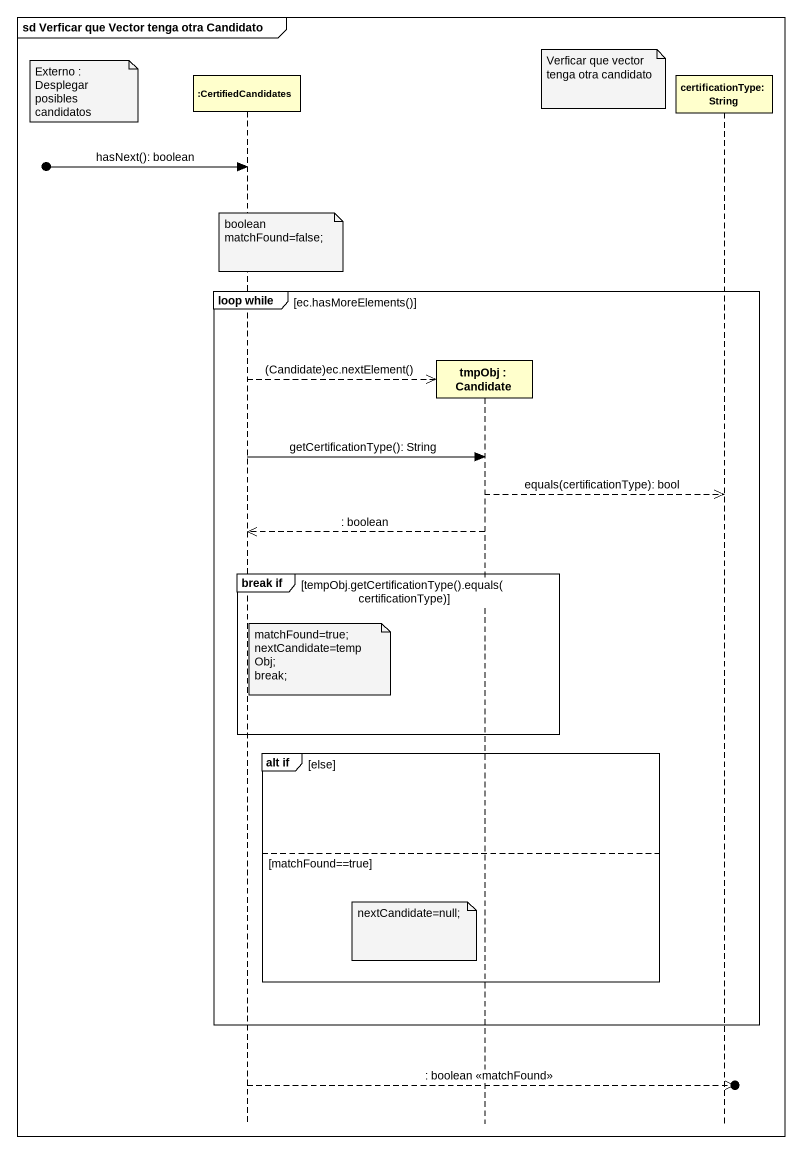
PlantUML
@startuml
mainframe sd Verficar que Vector tenga otra Candidato
hide footbox
participant ":CertifiedCandidates" as CertifiedCandidates
participant "tmpObj : Candidate" as tmpObj
participant "certificationType: String" as certificationType_String

note right of tmpObj : Verficar que vector tenga otra candidato
note left of CertifiedCandidates : Externo : Desplegar posibles candidatos
[o-> CertifiedCandidates : hasNext(): boolean
note over CertifiedCandidates : boolean matchFound=false;
group loop while [ec.hasMoreElements()]
  CertifiedCandidates -->> tmpObj ** : (Candidate)ec.nextElement()
  CertifiedCandidates -> tmpObj : getCertificationType(): String
  tmpObj -->> certificationType_String : equals(certificationType): bool
  tmpObj -->> CertifiedCandidates : : boolean
  group break if [tempObj.getCertificationType().equals(certificationType)]
    note right of CertifiedCandidates
      matchFound=true;
      nextCandidate=tempObj;
      break;
    end note
  end
  group alt if [else]
  else matchFound==true
    note left of tmpObj : nextCandidate=null;
  end
end
CertifiedCandidates -->>o] : : boolean <<matchFound>>
@enduml
